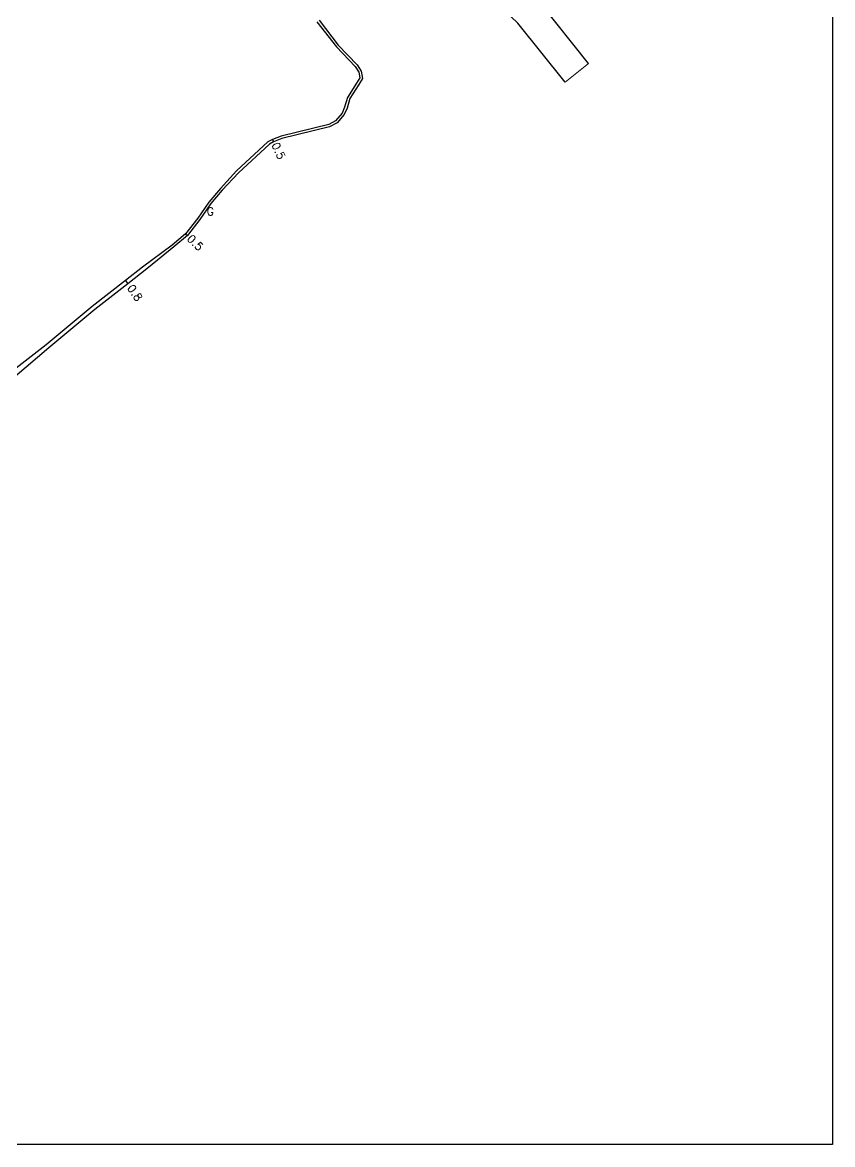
# Model space of a CAD drawing. Header units: metres. Extents: x -9600 to -8800, y -112200 to -111600.
# Drawn here: x -8962 to -8800, y -112200 to -111975.7 of the extents above; entities that cross this region are included whole.
import ezdxf

# ---------------------------------------------------------------- set-up
doc = ezdxf.new("R2010")
doc.units = ezdxf.units.M
doc.header["$LTSCALE"] = 2.5
for name, color, linetype, lineweight in [('2101000', 177, 'Continuous', 30), ('2102000', 191, 'Continuous', 30), ('2102001', 191, 'Continuous', 9), ('9201100', 215, 'Continuous', 30)]:
    doc.layers.add(name, color=color, linetype=linetype, lineweight=lineweight)
for name, color, linetype in [('9201500', 222, 'Continuous'), ('9202100', 82, 'Continuous'), ('999', 7, 'Continuous')]:
    doc.layers.add(name, color=color, linetype=linetype)
doc.styles.add('Dm_Anotation', font='txt.shx', dxfattribs={"bigfont": 'pscdm.shx'})

msp = doc.modelspace()

# ---------------------------------------------------------------- linework, layer by layer
at = {"layer": '2101000'}
for points in [[(-8903.1, -111975.57), (-8899.23, -111980.59), (-8895.47, -111984.54), (-8894.71, -111985.67), (-8894.53, -111986.8), (-8895.18, -111987.87), (-8897, -111990.71), (-8897.57, -111992.65), (-8898.08, -111993.87), (-8899.37, -111995.38), (-8900.76, -111996.12), (-8910.25, -111998.46), (-8911.98, -111999.11), (-8912.9, -111999.61), (-8919.18, -112005.41), (-8922.42, -112008.93), (-8924.71, -112011.61), (-8926.94, -112014.83), (-8929.37, -112017.96), (-8932.04, -112020.21), (-8937.98, -112024.63), (-8941.38, -112027.29), (-8948.03, -112032.49), (-8957.26, -112040.13)], [(-8902.68, -111975.29), (-8898.85, -111980.27), (-8895.08, -111984.22), (-8894.24, -111985.48), (-8894, -111986.91), (-8894.76, -111988.13), (-8896.54, -111990.92), (-8897.1, -111992.82), (-8897.65, -111994.13), (-8899.05, -111995.78), (-8900.58, -111996.59), (-8910.1, -111998.94), (-8911.78, -111999.57), (-8912.6, -112000.02), (-8918.83, -112005.76), (-8922.05, -112009.26), (-8924.31, -112011.92), (-8926.54, -112015.13), (-8929, -112018.3), (-8931.73, -112020.6), (-8936.81, -112024.67), (-8938.37, -112025.96)], [(-8938.37, -112025.96), (-8940.92, -112027.95), (-8947.53, -112033.12), (-8956.73, -112040.73)], [(-8957.26, -112040.13), (-8972.65, -112052.07), (-8983.3, -112060.29)]]:
    msp.add_lwpolyline(points, dxfattribs=at)
at = {"layer": '2101000', "flags": 128}
msp.add_lwpolyline([(-8956.73, -112040.73), (-8968.6, -112050.82)], dxfattribs=at)
at = {"layer": '2102000'}
for points in [[(-8848.78, -111983.91), (-8858.5, -111971.78), (-8867.72, -111963.01)], [(-8853.46, -111987.67), (-8862.92, -111975.85), (-8872.35, -111966.88)]]:
    msp.add_lwpolyline(points, dxfattribs=at)
at = {"layer": '2102001'}
msp.add_lwpolyline([(-8848.78, -111983.91), (-8853.46, -111987.67)], dxfattribs=at)
at = {"layer": '9201100'}
for points in [[(-8911.98, -111999.11), (-8911.78, -111999.57)], [(-8929.37, -112017.96), (-8929.01, -112018.3)], [(-8941.38, -112027.29), (-8940.92, -112027.94)]]:
    msp.add_lwpolyline(points, dxfattribs=at)
at = {"layer": '999'}
msp.add_lwpolyline([(-9600, -111600), (-8800, -111600), (-8800, -112200), (-9600, -112200)], close=True, dxfattribs=at)

# ---------------------------------------------------------------- texts
at = {"layer": '9201500', "style": 'Dm_Anotation'}
for s, rotation, p in [('0.5', 294.5087, (-8912.22, -112000.15)), ('0.5', 316.1454, (-8929.24, -112019.12)), ('0.8', 304.582, (-8941.14, -112028.81))]:
    msp.add_text(s, height=1.6, rotation=rotation, dxfattribs=at).set_placement(p)
at = {"layer": '9202100', "style": 'Dm_Anotation'}
msp.add_text('G', height=1.6, dxfattribs=at).set_placement((-8925.15, -112014.3))

doc.saveas('drawing.dxf')
